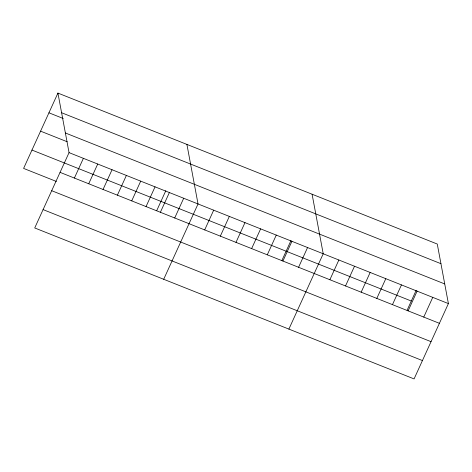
<?xml version="1.0" encoding="UTF-8"?>
<svg xmlns="http://www.w3.org/2000/svg" width="472" height="472" viewBox="0 0 472 472"><rect width="100%" height="100%" fill="white"/><g stroke="black" fill="none" stroke-linecap="round" stroke-linejoin="round"><path stroke-width="0.71" d="M57.926 93.084L69.054 152.627L34.727 227.958L414.074 378.916L448.4 303.59L437.273 244.042L57.926 93.084L23.6 168.41L56.357 181.443M74.393 178.062L83.385 158.332M88.724 183.767L97.716 164.038M103.055 189.467L112.047 169.737M117.386 195.172L126.378 175.442M131.718 200.871L140.709 181.148M146.049 206.577L155.04 186.847M156.757 210.565L165.82 190.676M160.38 212.282L169.371 192.552M174.711 217.981L183.702 198.252M163.701 279.282L198.033 203.957L186.906 144.408M204.689 229.911L213.68 210.182M220.335 236.142L229.327 216.412M235.988 242.366L244.974 222.637M251.635 248.596L260.627 228.867M267.282 254.821L276.273 235.091M281.943 260.379L291.006 240.496M282.929 261.046L291.92 241.322M298.575 267.276L307.567 247.546M288.888 329.102L323.214 253.771L312.092 194.222M329.875 279.731L338.866 260.001M345.522 285.955L354.513 266.226M361.168 292.186L370.16 272.456M376.815 298.41L385.807 278.681M392.468 304.641L401.454 284.911M407.124 310.198L416.186 290.31M408.115 310.865L417.106 291.135M423.762 317.09L432.753 297.366M61.602 112.731L440.942 263.695M48.941 112.808L63.272 118.513M65.384 132.98L444.73 283.938M40.574 131.157L67.189 141.748M69.054 152.627L448.4 303.59M31.96 150.061L411.307 301.024M60.062 172.357L439.408 323.32M51.702 190.706L431.048 341.669M43.088 209.609L422.434 360.573"/></g></svg>
